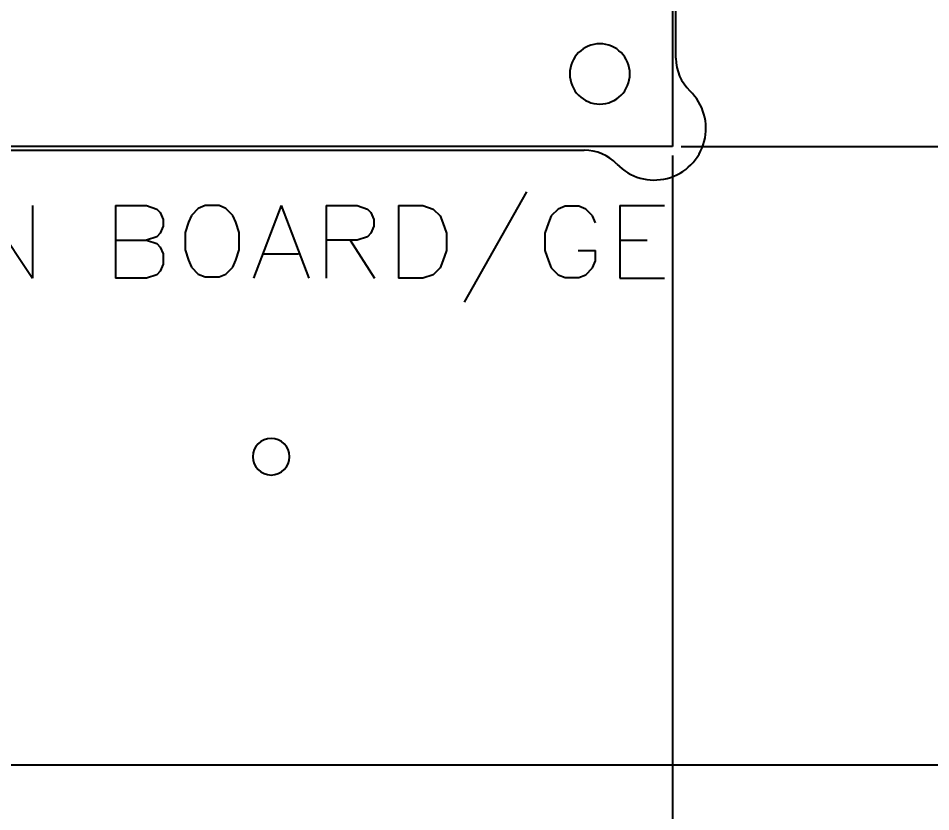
# Model space of a CAD drawing. Header units: millimetres. Extents: x -190 to 348, y -330 to 190.
# Drawn here: x 45.8 to 109.7, y -193.8 to -138.2 of the extents above; entities that cross this region are included whole.
import ezdxf

# ---------------------------------------------------------------- set-up
doc = ezdxf.new("R2010")
doc.units = ezdxf.units.MM
doc.layers.add('10_MAQ_PALLET', color=7, linetype='Continuous')
doc.layers.add('7______BREAKAWAY', color=7, linetype='Continuous')
doc.styles.get("Standard").update_dxf_attribs({"font": 'arial.ttf'})
doc.dimstyles.new('ISO-25', dxfattribs={"dimtxt": 2.5, "dimasz": 2.5, "dimexe": 1.25, "dimexo": 0.625, "dimtad": 1, "dimtih": 1, "dimtoh": 1, "dimtxsty": 'Standard', "dimcen": 2.5, "dimadec": 0, "dimazin": 0, "dimtfac": 1, "dimtmove": 0, "dimatfit": 3, "dimfxl": 1, "dimarcsym": 0})

# ---------------------------------------------------------------- blocks, each defined once
blk = doc.blocks.new('*D4')
at = {"color": 0, "lineweight": -2}
for p, q in [((92.225, -147.193), (238.805, -147.193)), ((237.555, -149.693), (237.555, -166.619)), ((237.555, -188), (237.555, -171.074)), ((191.125, -190.5), (238.805, -190.5))]:
    blk.add_line(p, q, dxfattribs=at)
at = {"color": 0}
for points in [[(237.139, -149.693), (237.972, -149.693), (237.555, -147.193)], [(237.139, -188), (237.972, -188), (237.555, -190.5)]]:
    blk.add_solid(points, dxfattribs=at)
at = {"layer": 'Defpoints', "color": 0}
for p in [(91.6, -147.193), (237.555, -147.193), (190.5, -190.5)]:
    blk.add_point(p, dxfattribs=at)
at = {"color": 0, "insert": (237.555, -168.846), "char_height": 2.5, "attachment_point": 5}
blk.add_mtext('43,31 [1,705]', dxfattribs=at)
blk = doc.blocks.new('*D5')
at = {"color": 0, "lineweight": -2}
for p, q in [((92.225, 7.874), (289.856, 7.874)), ((288.606, 5.374), (288.606, -89.086)), ((288.606, -188), (288.606, -93.54)), ((191.125, -190.5), (289.856, -190.5))]:
    blk.add_line(p, q, dxfattribs=at)
at = {"color": 0}
for points in [[(288.189, 5.374), (289.022, 5.374), (288.606, 7.874)], [(288.189, -188), (289.022, -188), (288.606, -190.5)]]:
    blk.add_solid(points, dxfattribs=at)
at = {"layer": 'Defpoints', "color": 0}
for p in [(91.6, 7.874), (288.606, 7.874), (190.5, -190.5)]:
    blk.add_point(p, dxfattribs=at)
at = {"color": 0, "insert": (288.606, -91.313), "char_height": 2.5, "attachment_point": 5}
blk.add_mtext('198,37 [7,810]', dxfattribs=at)
blk = doc.blocks.new('*D6')
at = {"color": 0, "lineweight": -2}
for p, q in [((-190.5, -191.125), (-190.5, -329.712)), ((190.5, -191.125), (190.5, -329.712)), ((188, -328.462), (-188, -328.462))]:
    blk.add_line(p, q, dxfattribs=at)
at = {"color": 0}
for points in [[(-188, -328.045), (-188, -328.878), (-190.5, -328.462)], [(188, -328.045), (188, -328.878), (190.5, -328.462)]]:
    blk.add_solid(points, dxfattribs=at)
at = {"layer": 'Defpoints', "color": 0}
for p in [(-190.5, -190.5), (190.5, -190.5), (-190.5, -328.462)]:
    blk.add_point(p, dxfattribs=at)
at = {"color": 0, "insert": (0, -326.234), "char_height": 2.5, "attachment_point": 5}
blk.add_mtext('381 [15,000]', dxfattribs=at)
blk = doc.blocks.new('*D7')
at = {"color": 0, "lineweight": -2}
for p, q in [((91.6, -147.818), (91.6, -234.999)), ((190.5, -191.125), (190.5, -234.999)), ((188, -233.749), (94.1, -233.749))]:
    blk.add_line(p, q, dxfattribs=at)
at = {"color": 0}
for points in [[(94.1, -233.332), (94.1, -234.166), (91.6, -233.749)], [(188, -233.332), (188, -234.166), (190.5, -233.749)]]:
    blk.add_solid(points, dxfattribs=at)
at = {"layer": 'Defpoints', "color": 0}
for p in [(91.6, -147.193), (190.5, -190.5), (91.6, -233.749)]:
    blk.add_point(p, dxfattribs=at)
at = {"color": 0, "insert": (141.05, -231.522), "char_height": 2.5, "attachment_point": 5}
blk.add_mtext('98,9 [3,894]', dxfattribs=at)
blk = doc.blocks.new('*D8')
at = {"color": 0, "lineweight": -2}
for p, q in [((-91.6, -147.818), (-91.6, -276.065)), ((190.5, -191.125), (190.5, -276.065)), ((188, -274.815), (-89.1, -274.815))]:
    blk.add_line(p, q, dxfattribs=at)
at = {"color": 0}
for points in [[(-89.1, -274.398), (-89.1, -275.231), (-91.6, -274.815)], [(188, -274.398), (188, -275.231), (190.5, -274.815)]]:
    blk.add_solid(points, dxfattribs=at)
at = {"layer": 'Defpoints', "color": 0}
for p in [(-91.6, -147.193), (190.5, -190.5), (-91.6, -274.815)]:
    blk.add_point(p, dxfattribs=at)
at = {"color": 0, "insert": (49.45, -272.587), "char_height": 2.5, "attachment_point": 5}
blk.add_mtext('282,1 [11,106]', dxfattribs=at)

msp = doc.modelspace()

# ---------------------------------------------------------------- linework, layer by layer
at = {"layer": '10_MAQ_PALLET', "color": 5}
for p, q in [((91.854, -141.015, -3.175), (91.854, -14.238, -3.175)), ((-85.422, -147.447, -3.175), (85.422, -147.447, -3.175))]:
    msp.add_line(p, q, dxfattribs=at)
at = {"layer": '10_MAQ_PALLET', "color": 3}
for p, q in [((81.378, -150.363), (77.024, -158.104)), ((43.399, -151.33), (46.786, -156.41)), ((46.786, -151.33), (46.786, -156.41)), ((52.592, -151.33), (52.592, -156.41)), ((52.592, -151.33), (54.769, -151.33)), ((54.769, -151.33), (55.495, -151.572)), ((58.881, -151.33), (58.397, -151.531)), ((59.849, -151.33), (58.881, -151.33)), ((60.333, -151.531), (59.849, -151.33)), ((64.203, -151.33), (62.268, -156.41)), ((64.203, -151.33), (66.138, -156.41)), ((67.348, -151.33), (67.348, -156.41)), ((67.348, -151.33), (69.525, -151.33)), ((69.525, -151.33), (70.251, -151.572)), ((72.428, -151.33), (72.428, -156.41)), ((72.428, -151.33), (74.121, -151.33)), ((74.121, -151.33), (74.847, -151.572)), ((84.081, -151.372), (83.597, -151.572)), ((85.048, -151.372), (84.081, -151.372)), ((85.532, -151.572), (85.048, -151.372)), ((87.91, -151.33), (87.91, -156.41)), ((87.91, -151.33), (91.055, -151.33)), ((55.495, -151.572), (55.736, -151.814)), ((55.736, -151.814), (55.937, -152.298)), ((57.914, -152.015), (57.713, -152.498)), ((58.397, -151.531), (57.914, -152.015)), ((60.816, -152.015), (60.333, -151.531)), ((61.017, -152.498), (60.816, -152.015)), ((70.251, -151.572), (70.493, -151.814)), ((70.493, -151.814), (70.693, -152.298)), ((74.847, -151.572), (75.331, -152.056)), ((75.331, -152.056), (75.531, -152.54)), ((83.113, -152.056), (82.913, -152.54)), ((83.597, -151.572), (83.113, -152.056)), ((86.016, -152.056), (85.532, -151.572)), ((86.216, -152.54), (86.016, -152.056)), ((55.937, -152.298), (55.937, -152.782)), ((57.713, -152.498), (57.471, -153.224)), ((61.259, -153.224), (61.017, -152.498)), ((70.693, -152.298), (70.693, -152.782)), ((75.531, -152.54), (75.773, -153.266)), ((82.913, -152.54), (82.671, -153.266)), ((55.736, -153.266), (55.495, -153.508)), ((55.937, -152.782), (55.736, -153.266)), ((57.471, -153.224), (57.471, -154.434)), ((61.259, -154.434), (61.259, -153.224)), ((70.493, -153.266), (70.251, -153.508)), ((70.693, -152.782), (70.493, -153.266)), ((75.773, -153.266), (75.773, -154.475)), ((82.671, -153.266), (82.671, -154.475)), ((52.592, -153.749), (54.769, -153.749)), ((55.495, -153.508), (54.769, -153.749)), ((54.769, -153.749), (55.495, -153.991)), ((55.495, -153.991), (55.736, -154.233)), ((69.525, -153.749), (67.348, -153.749)), ((69.041, -153.749), (70.735, -156.41)), ((70.251, -153.508), (69.525, -153.749)), ((87.91, -153.749), (89.845, -153.749)), ((55.736, -154.233), (55.937, -154.717)), ((57.471, -154.434), (57.713, -155.159)), ((61.017, -155.159), (61.259, -154.434)), ((75.773, -154.475), (75.531, -155.201)), ((82.671, -154.475), (82.913, -155.201)), ((85.007, -154.475), (86.216, -154.475)), ((86.216, -155.201), (86.216, -154.475)), ((55.937, -154.717), (55.937, -155.443)), ((57.713, -155.159), (57.914, -155.643)), ((60.816, -155.643), (61.017, -155.159)), ((62.994, -154.717), (65.413, -154.717)), ((75.531, -155.201), (75.331, -155.685)), ((82.913, -155.201), (83.113, -155.685)), ((86.016, -155.685), (86.216, -155.201)), ((55.736, -155.927), (55.495, -156.168)), ((55.937, -155.443), (55.736, -155.927)), ((57.914, -155.643), (58.397, -156.127)), ((60.333, -156.127), (60.816, -155.643)), ((75.331, -155.685), (74.847, -156.168)), ((83.113, -155.685), (83.597, -156.168)), ((85.532, -156.168), (86.016, -155.685)), ((54.769, -156.41), (52.592, -156.41)), ((55.495, -156.168), (54.769, -156.41)), ((58.397, -156.127), (58.881, -156.327)), ((58.881, -156.327), (59.849, -156.327)), ((59.849, -156.327), (60.333, -156.127)), ((74.121, -156.41), (72.428, -156.41)), ((74.847, -156.168), (74.121, -156.41)), ((83.597, -156.168), (84.081, -156.369)), ((84.081, -156.369), (85.048, -156.369)), ((85.048, -156.369), (85.532, -156.168)), ((87.91, -156.41), (91.055, -156.41)), ((190.5, -190.5), (-190.5, -190.5))]:
    msp.add_line(p, q, dxfattribs=at)
at = {"layer": '10_MAQ_PALLET', "color": 4, "extrusion": (0, 0, -1)}
msp.add_circle((-63.5, -168.91), 1.283, dxfattribs=at)
at = {"layer": '10_MAQ_PALLET', "color": 5}
for centre, radius, start, end in [((95.029, -141.015, -3.175), 3.175, 180, 226.24399), ((90.33, -145.923, -3.175), 3.619, 223.75601, 46.24399), ((85.422, -150.622, -3.175), 3.175, 43.75601, 90)]:
    msp.add_arc(centre, radius, start, end, dxfattribs=at)
at = {"layer": '7______BREAKAWAY', "color": 2}
for p, q in [((91.6, -137.033), (91.6, -147.193)), ((91.6, -147.193), (-91.6, -147.193))]:
    msp.add_line(p, q, dxfattribs=at)
for start, end in [(0, 180), (180, 0)]:
    msp.add_arc((86.52, -142.113), 2.108, start, end, dxfattribs=at)

# ---------------------------------------------------------------- dimensions: what is measured, and where the dimension line sits
for base, p2, picture, middle in [((288.606, 7.874), (91.6, 7.874), '*D5', (288.606, -91.313)), ((237.555, -147.193), (91.6, -147.193), '*D4', (237.555, -168.846))]:
    dim = msp.add_linear_dim(base=base, p1=(190.5, -190.5), p2=p2, angle=90, dimstyle='ISO-25')
    dim.commit()
    dim.dimension.update_dxf_attribs({"geometry": picture, "text_midpoint": middle})
for base, p2, picture, middle in [((-91.6, -274.815), (-91.6, -147.193), '*D8', (49.45, -272.587)), ((91.6, -233.749), (91.6, -147.193), '*D7', (141.05, -231.522)), ((-190.5, -328.462), (-190.5, -190.5), '*D6', (0, -326.234))]:
    dim = msp.add_linear_dim(base=base, p1=(190.5, -190.5), p2=p2, dimstyle='ISO-25')
    dim.commit()
    dim.dimension.update_dxf_attribs({"geometry": picture, "text_midpoint": middle})

doc.saveas('drawing.dxf')
